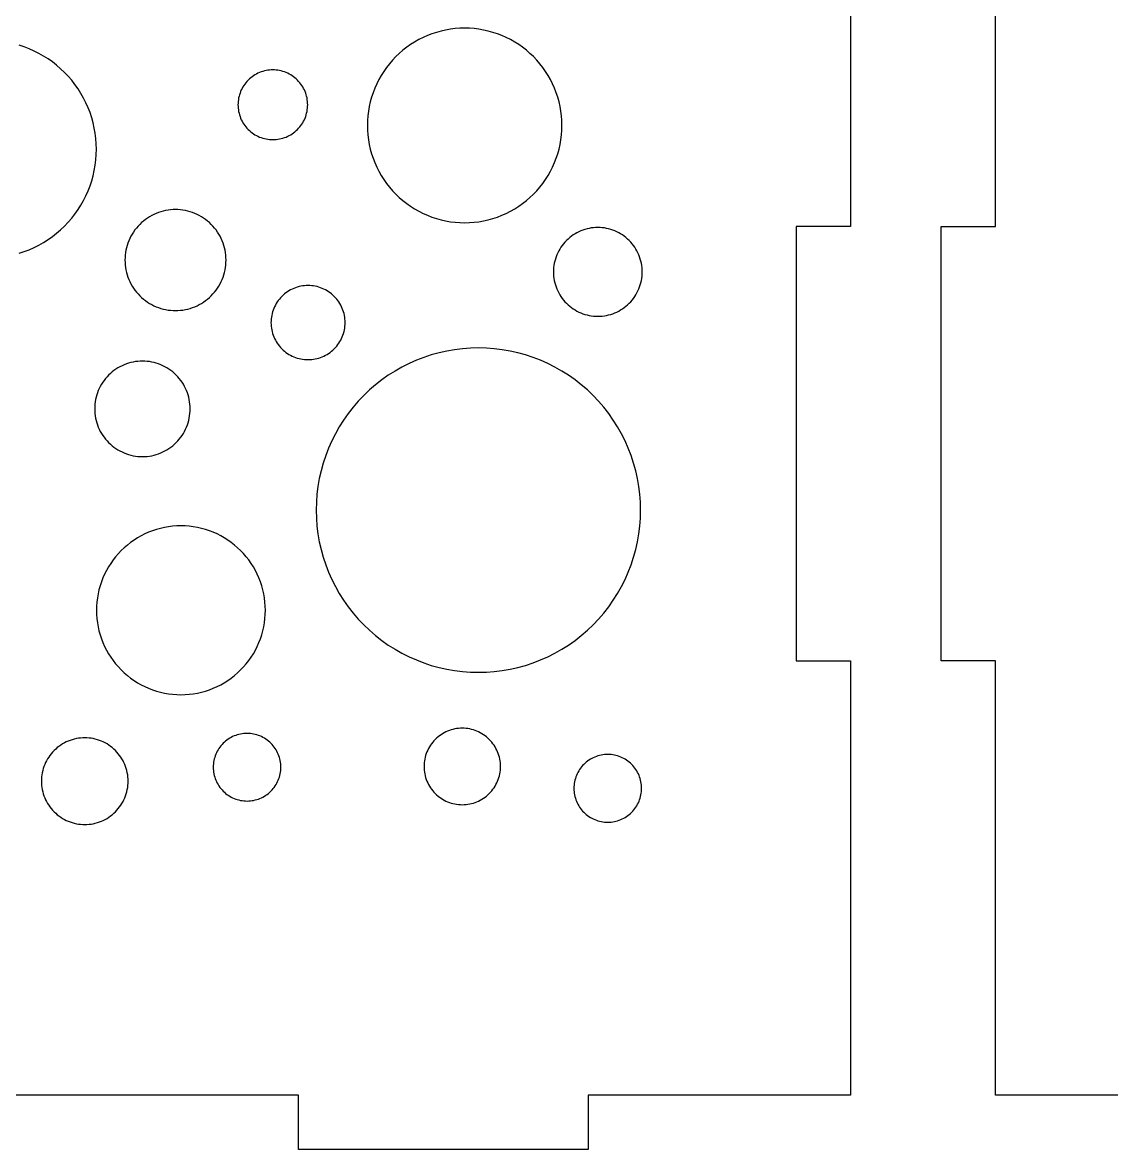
# Model space of a CAD drawing. Header units: millimetres. Extents: x 0 to 375, y -237 to 0.
# Drawn here: x 139.2 to 199.4, y -126 to -63.7 of the extents above; entities that cross this region are included whole.
import ezdxf

# ---------------------------------------------------------------- set-up
doc = ezdxf.new("R2010")
doc.units = ezdxf.units.MM
doc.layers.add('CUT', color=1, linetype='Continuous')

msp = doc.modelspace()

# ---------------------------------------------------------------- linework, layer by layer
at = {"layer": 'CUT'}
for points in [[(204.5, -123), (193, -123), (193, -99), (190, -99), (190, -75), (193, -75), (193, -51), (190, -51), (190, -27), (193, -27), (193, -3), (204.5, -3)], [(185, -51), (185, -75), (182, -75), (182, -99), (185, -99), (185, -123), (182, -123), (170.5, -123), (170.5, -126), (154.5, -126), (154.5, -123), (125.5, -123), (125.5, -126), (109.5, -126), (109.5, -123), (98, -123), (98, -123), (95, -123), (95, -99), (98, -99), (98, -75), (95, -75), (95, -51)], [(139.065, -76.474), (139.345, -76.382), (139.62, -76.276), (139.89, -76.156), (140.153, -76.024), (140.409, -75.878), (140.658, -75.721), (140.899, -75.551), (141.132, -75.37), (141.355, -75.177), (141.569, -74.974), (141.772, -74.76), (141.964, -74.537), (142.146, -74.305), (142.315, -74.064), (142.473, -73.815), (142.618, -73.558), (142.751, -73.295), (142.87, -73.026), (142.976, -72.751), (143.069, -72.471), (143.148, -72.187), (143.148, -72.187), (143.212, -71.899), (143.262, -71.609), (143.299, -71.316), (143.32, -71.022), (143.327, -70.727), (143.32, -70.433), (143.299, -70.139), (143.262, -69.846), (143.212, -69.556), (143.148, -69.268), (143.069, -68.984), (142.976, -68.704), (142.87, -68.429), (142.751, -68.16), (142.618, -67.896), (142.473, -67.64), (142.315, -67.391), (142.146, -67.15), (141.964, -66.918), (141.772, -66.694), (141.569, -66.481), (141.355, -66.278), (141.132, -66.085), (140.899, -65.904), (140.658, -65.734), (140.409, -65.576), (140.153, -65.431), (139.89, -65.299), (139.62, -65.179), (139.345, -65.073), (139.065, -64.981)]]:
    msp.add_lwpolyline(points, dxfattribs=at)
for points in [[(168.949, -70.46), (168.994, -70.2), (169.026, -69.938), (169.045, -69.675), (169.052, -69.411), (169.045, -69.147), (169.026, -68.884), (168.994, -68.622), (168.949, -68.362), (168.891, -68.105), (168.82, -67.851), (168.738, -67.6), (168.643, -67.354), (168.536, -67.113), (168.417, -66.877), (168.287, -66.647), (168.146, -66.424), (167.994, -66.209), (167.832, -66.001), (167.659, -65.801), (167.477, -65.61), (167.286, -65.428), (167.086, -65.255), (166.878, -65.093), (166.663, -64.941), (166.44, -64.8), (166.21, -64.67), (165.974, -64.551), (165.733, -64.444), (165.487, -64.349), (165.236, -64.266), (164.982, -64.196), (164.725, -64.138), (164.465, -64.093), (164.203, -64.061), (163.94, -64.041), (163.676, -64.035), (163.412, -64.041), (163.149, -64.061), (162.887, -64.093), (162.627, -64.138), (162.37, -64.196), (162.115, -64.266), (161.865, -64.349), (161.618, -64.444), (161.377, -64.551), (161.142, -64.67), (160.912, -64.8), (160.689, -64.941), (160.473, -65.093), (160.265, -65.255), (160.065, -65.428), (159.874, -65.61), (159.692, -65.801), (159.52, -66.001), (159.358, -66.209), (159.206, -66.424), (159.065, -66.647), (158.934, -66.877), (158.816, -67.113), (158.709, -67.354), (158.614, -67.6), (158.531, -67.851), (158.461, -68.105), (158.403, -68.362), (158.358, -68.622), (158.326, -68.884), (158.306, -69.147), (158.3, -69.411), (158.306, -69.675), (158.326, -69.938), (158.358, -70.2), (158.403, -70.46), (158.461, -70.717), (158.531, -70.972), (158.614, -71.222), (158.709, -71.468), (158.816, -71.71), (158.934, -71.945), (159.065, -72.175), (159.206, -72.398), (159.358, -72.614), (159.52, -72.822), (159.692, -73.022), (159.874, -73.213), (160.065, -73.395), (160.265, -73.567), (160.473, -73.729), (160.689, -73.881), (160.912, -74.022), (161.142, -74.152), (161.377, -74.271), (161.618, -74.378), (161.865, -74.473), (162.115, -74.556), (162.37, -74.626), (162.627, -74.684), (162.887, -74.729), (163.149, -74.761), (163.412, -74.781), (163.676, -74.787), (163.94, -74.781), (164.203, -74.761), (164.465, -74.729), (164.725, -74.684), (164.982, -74.626), (165.236, -74.556), (165.487, -74.473), (165.733, -74.378), (165.974, -74.271), (166.21, -74.152), (166.44, -74.022), (166.663, -73.881), (166.878, -73.729), (167.086, -73.567), (167.286, -73.395), (167.477, -73.213), (167.659, -73.022), (167.832, -72.822), (167.994, -72.614), (168.146, -72.398), (168.287, -72.175), (168.417, -71.945), (168.536, -71.71), (168.643, -71.468), (168.738, -71.222), (168.82, -70.972), (168.891, -70.717), (168.949, -70.46)], [(154.947, -68.738), (154.967, -68.646), (154.983, -68.553), (154.995, -68.459), (155.002, -68.365), (155.004, -68.27), (155.002, -68.176), (154.995, -68.081), (154.983, -67.988), (154.967, -67.894), (154.947, -67.802), (154.921, -67.711), (154.892, -67.621), (154.858, -67.533), (154.819, -67.447), (154.777, -67.362), (154.73, -67.28), (154.68, -67.2), (154.625, -67.123), (154.567, -67.048), (154.505, -66.976), (154.44, -66.908), (154.372, -66.843), (154.3, -66.781), (154.225, -66.723), (154.148, -66.668), (154.068, -66.618), (153.986, -66.571), (153.901, -66.529), (153.815, -66.49), (153.727, -66.456), (153.637, -66.427), (153.546, -66.401), (153.454, -66.381), (153.36, -66.365), (153.267, -66.353), (153.172, -66.346), (153.078, -66.344), (152.983, -66.346), (152.889, -66.353), (152.795, -66.365), (152.702, -66.381), (152.61, -66.401), (152.518, -66.427), (152.429, -66.456), (152.34, -66.49), (152.254, -66.529), (152.17, -66.571), (152.087, -66.618), (152.007, -66.668), (151.93, -66.723), (151.856, -66.781), (151.784, -66.843), (151.715, -66.908), (151.65, -66.976), (151.589, -67.048), (151.53, -67.123), (151.476, -67.2), (151.425, -67.28), (151.379, -67.362), (151.336, -67.447), (151.298, -67.533), (151.264, -67.621), (151.234, -67.711), (151.209, -67.802), (151.188, -67.894), (151.172, -67.988), (151.16, -68.081), (151.154, -68.176), (151.151, -68.27), (151.154, -68.365), (151.16, -68.459), (151.172, -68.553), (151.188, -68.646), (151.209, -68.738), (151.234, -68.829), (151.264, -68.919), (151.298, -69.007), (151.336, -69.094), (151.379, -69.178), (151.425, -69.261), (151.476, -69.341), (151.53, -69.418), (151.589, -69.492), (151.65, -69.564), (151.715, -69.632), (151.784, -69.698), (151.856, -69.759), (151.93, -69.818), (152.007, -69.872), (152.087, -69.923), (152.17, -69.969), (152.254, -70.012), (152.34, -70.05), (152.429, -70.084), (152.518, -70.114), (152.61, -70.139), (152.702, -70.16), (152.795, -70.176), (152.889, -70.187), (152.983, -70.194), (153.078, -70.197), (153.172, -70.194), (153.267, -70.187), (153.36, -70.176), (153.454, -70.16), (153.546, -70.139), (153.637, -70.114), (153.727, -70.084), (153.815, -70.05), (153.901, -70.012), (153.986, -69.969), (154.068, -69.923), (154.148, -69.872), (154.225, -69.818), (154.3, -69.759), (154.372, -69.698), (154.44, -69.632), (154.505, -69.564), (154.567, -69.492), (154.625, -69.418), (154.68, -69.341), (154.73, -69.261), (154.777, -69.178), (154.819, -69.094), (154.858, -69.007), (154.892, -68.919), (154.921, -68.829), (154.947, -68.738)], [(150.407, -77.529), (150.437, -77.395), (150.461, -77.26), (150.478, -77.124), (150.488, -76.988), (150.491, -76.851), (150.488, -76.714), (150.478, -76.577), (150.461, -76.441), (150.437, -76.306), (150.407, -76.173), (150.371, -76.041), (150.328, -75.91), (150.278, -75.783), (150.223, -75.657), (150.161, -75.535), (150.094, -75.416), (150.021, -75.3), (149.942, -75.188), (149.857, -75.08), (149.768, -74.976), (149.673, -74.877), (149.574, -74.783), (149.471, -74.693), (149.363, -74.609), (149.251, -74.53), (149.135, -74.457), (149.016, -74.389), (148.893, -74.328), (148.768, -74.272), (148.64, -74.223), (148.51, -74.18), (148.378, -74.143), (148.244, -74.113), (148.109, -74.09), (147.974, -74.073), (147.837, -74.063), (147.7, -74.06), (147.563, -74.063), (147.426, -74.073), (147.29, -74.09), (147.155, -74.113), (147.022, -74.143), (146.89, -74.18), (146.76, -74.223), (146.632, -74.272), (146.507, -74.328), (146.384, -74.389), (146.265, -74.457), (146.149, -74.53), (146.037, -74.609), (145.929, -74.693), (145.826, -74.783), (145.726, -74.877), (145.632, -74.976), (145.542, -75.08), (145.458, -75.188), (145.379, -75.3), (145.306, -75.416), (145.239, -75.535), (145.177, -75.657), (145.121, -75.783), (145.072, -75.91), (145.029, -76.041), (144.993, -76.173), (144.963, -76.306), (144.939, -76.441), (144.922, -76.577), (144.912, -76.714), (144.909, -76.851), (144.912, -76.988), (144.922, -77.124), (144.939, -77.26), (144.963, -77.395), (144.993, -77.529), (145.029, -77.661), (145.072, -77.791), (145.121, -77.919), (145.177, -78.044), (145.239, -78.166), (145.306, -78.286), (145.379, -78.401), (145.458, -78.513), (145.542, -78.621), (145.632, -78.725), (145.726, -78.824), (145.826, -78.919), (145.929, -79.008), (146.037, -79.092), (146.149, -79.171), (146.265, -79.245), (146.384, -79.312), (146.507, -79.374), (146.632, -79.429), (146.76, -79.479), (146.89, -79.522), (147.022, -79.558), (147.155, -79.588), (147.29, -79.611), (147.426, -79.628), (147.563, -79.638), (147.7, -79.642), (147.837, -79.638), (147.974, -79.628), (148.109, -79.611), (148.244, -79.588), (148.378, -79.558), (148.51, -79.522), (148.64, -79.479), (148.768, -79.429), (148.893, -79.374), (149.016, -79.312), (149.135, -79.245), (149.251, -79.171), (149.363, -79.092), (149.471, -79.008), (149.574, -78.919), (149.673, -78.824), (149.768, -78.725), (149.857, -78.621), (149.942, -78.513), (150.021, -78.401), (150.094, -78.286), (150.161, -78.166), (150.223, -78.044), (150.278, -77.919), (150.328, -77.791), (150.371, -77.661), (150.407, -77.529)], [(173.414, -78.101), (173.441, -77.983), (173.461, -77.865), (173.476, -77.745), (173.485, -77.625), (173.488, -77.505), (173.485, -77.385), (173.476, -77.264), (173.461, -77.145), (173.441, -77.026), (173.414, -76.909), (173.382, -76.793), (173.345, -76.678), (173.301, -76.566), (173.252, -76.456), (173.198, -76.348), (173.139, -76.244), (173.075, -76.142), (173.005, -76.044), (172.931, -75.949), (172.853, -75.857), (172.769, -75.77), (172.682, -75.687), (172.591, -75.609), (172.496, -75.535), (172.398, -75.465), (172.296, -75.401), (172.191, -75.341), (172.084, -75.287), (171.974, -75.239), (171.861, -75.195), (171.747, -75.157), (171.631, -75.125), (171.513, -75.099), (171.395, -75.078), (171.275, -75.064), (171.155, -75.055), (171.035, -75.052), (170.915, -75.055), (170.794, -75.064), (170.675, -75.078), (170.556, -75.099), (170.439, -75.125), (170.323, -75.157), (170.208, -75.195), (170.096, -75.239), (169.986, -75.287), (169.879, -75.341), (169.774, -75.401), (169.672, -75.465), (169.574, -75.535), (169.479, -75.609), (169.387, -75.687), (169.3, -75.77), (169.217, -75.857), (169.139, -75.949), (169.065, -76.044), (168.995, -76.142), (168.931, -76.244), (168.871, -76.348), (168.817, -76.456), (168.769, -76.566), (168.725, -76.678), (168.687, -76.793), (168.655, -76.909), (168.629, -77.026), (168.608, -77.145), (168.594, -77.264), (168.585, -77.385), (168.582, -77.505), (168.585, -77.625), (168.594, -77.745), (168.608, -77.865), (168.629, -77.983), (168.655, -78.101), (168.687, -78.217), (168.725, -78.331), (168.769, -78.444), (168.817, -78.554), (168.871, -78.661), (168.931, -78.766), (168.995, -78.868), (169.065, -78.966), (169.139, -79.061), (169.217, -79.152), (169.3, -79.239), (169.387, -79.322), (169.479, -79.401), (169.574, -79.475), (169.672, -79.545), (169.774, -79.609), (169.879, -79.668), (169.986, -79.722), (170.096, -79.771), (170.208, -79.815), (170.323, -79.852), (170.439, -79.884), (170.556, -79.911), (170.675, -79.931), (170.794, -79.946), (170.915, -79.955), (171.035, -79.958), (171.155, -79.955), (171.275, -79.946), (171.395, -79.931), (171.513, -79.911), (171.631, -79.884), (171.747, -79.852), (171.861, -79.815), (171.974, -79.771), (172.084, -79.722), (172.191, -79.668), (172.296, -79.609), (172.398, -79.545), (172.496, -79.475), (172.591, -79.401), (172.682, -79.322), (172.769, -79.239), (172.853, -79.152), (172.931, -79.061), (173.005, -78.966), (173.075, -78.868), (173.139, -78.766), (173.198, -78.661), (173.252, -78.554), (173.301, -78.444), (173.345, -78.331), (173.382, -78.217), (173.414, -78.101)], [(157.01, -80.803), (157.032, -80.705), (157.049, -80.605), (157.062, -80.506), (157.069, -80.405), (157.072, -80.305), (157.069, -80.204), (157.062, -80.104), (157.049, -80.004), (157.032, -79.905), (157.01, -79.807), (156.983, -79.71), (156.952, -79.615), (156.916, -79.521), (156.875, -79.429), (156.83, -79.339), (156.78, -79.252), (156.726, -79.167), (156.668, -79.085), (156.607, -79.006), (156.541, -78.929), (156.472, -78.857), (156.399, -78.787), (156.323, -78.722), (156.243, -78.66), (156.161, -78.602), (156.076, -78.548), (155.989, -78.499), (155.899, -78.453), (155.807, -78.413), (155.713, -78.376), (155.618, -78.345), (155.521, -78.318), (155.423, -78.296), (155.324, -78.279), (155.224, -78.267), (155.124, -78.259), (155.023, -78.257), (154.923, -78.259), (154.823, -78.267), (154.723, -78.279), (154.624, -78.296), (154.526, -78.318), (154.429, -78.345), (154.333, -78.376), (154.24, -78.413), (154.148, -78.453), (154.058, -78.499), (153.97, -78.548), (153.885, -78.602), (153.803, -78.66), (153.724, -78.722), (153.648, -78.787), (153.575, -78.857), (153.506, -78.929), (153.44, -79.006), (153.378, -79.085), (153.32, -79.167), (153.267, -79.252), (153.217, -79.339), (153.172, -79.429), (153.131, -79.521), (153.095, -79.615), (153.063, -79.71), (153.037, -79.807), (153.014, -79.905), (152.997, -80.004), (152.985, -80.104), (152.978, -80.204), (152.975, -80.305), (152.978, -80.405), (152.985, -80.506), (152.997, -80.605), (153.014, -80.705), (153.037, -80.803), (153.063, -80.9), (153.095, -80.995), (153.131, -81.089), (153.172, -81.181), (153.217, -81.27), (153.267, -81.358), (153.32, -81.443), (153.378, -81.525), (153.44, -81.604), (153.506, -81.68), (153.575, -81.753), (153.648, -81.823), (153.724, -81.888), (153.803, -81.95), (153.885, -82.008), (153.97, -82.062), (154.058, -82.111), (154.148, -82.156), (154.24, -82.197), (154.333, -82.233), (154.429, -82.265), (154.526, -82.292), (154.624, -82.314), (154.723, -82.331), (154.823, -82.343), (154.923, -82.351), (155.023, -82.353), (155.124, -82.351), (155.224, -82.343), (155.324, -82.331), (155.423, -82.314), (155.521, -82.292), (155.618, -82.265), (155.713, -82.233), (155.807, -82.197), (155.899, -82.156), (155.989, -82.111), (156.076, -82.062), (156.161, -82.008), (156.243, -81.95), (156.323, -81.888), (156.399, -81.823), (156.472, -81.753), (156.541, -81.68), (156.607, -81.604), (156.668, -81.525), (156.726, -81.443), (156.78, -81.358), (156.83, -81.27), (156.875, -81.181), (156.916, -81.089), (156.952, -80.995), (156.983, -80.9), (157.01, -80.803)], [(173.227, -92.419), (173.303, -91.986), (173.357, -91.549), (173.389, -91.11), (173.4, -90.67), (173.389, -90.231), (173.357, -89.792), (173.303, -89.355), (173.227, -88.922), (173.131, -88.493), (173.014, -88.069), (172.876, -87.651), (172.717, -87.24), (172.539, -86.838), (172.341, -86.445), (172.125, -86.063), (171.889, -85.691), (171.636, -85.331), (171.365, -84.984), (171.078, -84.651), (170.775, -84.333), (170.456, -84.029), (170.123, -83.742), (169.776, -83.471), (169.416, -83.218), (169.045, -82.983), (168.662, -82.766), (168.269, -82.568), (167.867, -82.39), (167.456, -82.232), (167.039, -82.094), (166.615, -81.976), (166.185, -81.88), (165.752, -81.805), (165.315, -81.751), (164.877, -81.718), (164.437, -81.708), (163.997, -81.718), (163.558, -81.751), (163.122, -81.805), (162.688, -81.88), (162.259, -81.976), (161.835, -82.094), (161.417, -82.232), (161.007, -82.39), (160.605, -82.568), (160.212, -82.766), (159.829, -82.983), (159.457, -83.218), (159.098, -83.471), (158.751, -83.742), (158.418, -84.029), (158.099, -84.333), (157.796, -84.651), (157.509, -84.984), (157.238, -85.331), (156.985, -85.691), (156.749, -86.063), (156.532, -86.445), (156.335, -86.838), (156.156, -87.24), (155.998, -87.651), (155.86, -88.069), (155.743, -88.493), (155.646, -88.922), (155.571, -89.355), (155.517, -89.792), (155.485, -90.231), (155.474, -90.67), (155.485, -91.11), (155.517, -91.549), (155.571, -91.986), (155.646, -92.419), (155.743, -92.848), (155.86, -93.272), (155.998, -93.69), (156.156, -94.1), (156.335, -94.502), (156.532, -94.895), (156.749, -95.278), (156.985, -95.65), (157.238, -96.01), (157.509, -96.356), (157.796, -96.689), (158.099, -97.008), (158.418, -97.311), (158.751, -97.599), (159.098, -97.869), (159.457, -98.123), (159.829, -98.358), (160.212, -98.575), (160.605, -98.773), (161.007, -98.951), (161.417, -99.109), (161.835, -99.247), (162.259, -99.365), (162.688, -99.461), (163.122, -99.536), (163.558, -99.59), (163.997, -99.622), (164.437, -99.633), (164.877, -99.622), (165.315, -99.59), (165.752, -99.536), (166.185, -99.461), (166.615, -99.365), (167.039, -99.247), (167.456, -99.109), (167.867, -98.951), (168.269, -98.773), (168.662, -98.575), (169.045, -98.358), (169.416, -98.123), (169.776, -97.869), (170.123, -97.599), (170.456, -97.311), (170.775, -97.008), (171.078, -96.689), (171.365, -96.356), (171.636, -96.01), (171.889, -95.65), (172.125, -95.278), (172.341, -94.895), (172.539, -94.502), (172.717, -94.1), (172.876, -93.69), (173.014, -93.272), (173.131, -92.848), (173.227, -92.419)], [(148.46, -85.587), (148.482, -85.46), (148.498, -85.331), (148.507, -85.202), (148.51, -85.073), (148.507, -84.943), (148.498, -84.814), (148.482, -84.686), (148.46, -84.558), (148.431, -84.432), (148.397, -84.307), (148.356, -84.184), (148.309, -84.063), (148.257, -83.945), (148.199, -83.829), (148.135, -83.717), (148.066, -83.607), (147.991, -83.501), (147.911, -83.399), (147.827, -83.301), (147.738, -83.208), (147.644, -83.118), (147.546, -83.034), (147.444, -82.954), (147.338, -82.88), (147.229, -82.81), (147.116, -82.746), (147, -82.688), (146.882, -82.636), (146.761, -82.589), (146.638, -82.549), (146.513, -82.514), (146.387, -82.486), (146.259, -82.464), (146.131, -82.448), (146.002, -82.438), (145.872, -82.435), (145.743, -82.438), (145.614, -82.448), (145.485, -82.464), (145.358, -82.486), (145.231, -82.514), (145.107, -82.549), (144.984, -82.589), (144.863, -82.636), (144.745, -82.688), (144.629, -82.746), (144.516, -82.81), (144.407, -82.88), (144.301, -82.954), (144.199, -83.034), (144.101, -83.118), (144.007, -83.208), (143.918, -83.301), (143.833, -83.399), (143.754, -83.501), (143.679, -83.607), (143.61, -83.717), (143.546, -83.829), (143.488, -83.945), (143.435, -84.063), (143.389, -84.184), (143.348, -84.307), (143.314, -84.432), (143.285, -84.558), (143.263, -84.686), (143.247, -84.814), (143.238, -84.943), (143.235, -85.073), (143.238, -85.202), (143.247, -85.331), (143.263, -85.46), (143.285, -85.587), (143.314, -85.714), (143.348, -85.839), (143.389, -85.961), (143.435, -86.082), (143.488, -86.201), (143.546, -86.316), (143.61, -86.429), (143.679, -86.538), (143.754, -86.644), (143.833, -86.746), (143.918, -86.844), (144.007, -86.938), (144.101, -87.027), (144.199, -87.112), (144.301, -87.191), (144.407, -87.266), (144.516, -87.335), (144.629, -87.399), (144.745, -87.457), (144.863, -87.51), (144.984, -87.556), (145.107, -87.597), (145.231, -87.632), (145.358, -87.66), (145.485, -87.682), (145.614, -87.698), (145.743, -87.707), (145.872, -87.711), (146.002, -87.707), (146.131, -87.698), (146.259, -87.682), (146.387, -87.66), (146.513, -87.632), (146.638, -87.597), (146.761, -87.556), (146.882, -87.51), (147, -87.457), (147.116, -87.399), (147.229, -87.335), (147.338, -87.266), (147.444, -87.191), (147.546, -87.112), (147.644, -87.027), (147.738, -86.938), (147.827, -86.844), (147.911, -86.746), (147.991, -86.644), (148.066, -86.538), (148.135, -86.429), (148.199, -86.316), (148.257, -86.201), (148.309, -86.082), (148.356, -85.961), (148.397, -85.839), (148.431, -85.714), (148.46, -85.587)], [(152.526, -97.338), (152.576, -97.115), (152.615, -96.889), (152.643, -96.662), (152.66, -96.433), (152.666, -96.204), (152.66, -95.975), (152.643, -95.747), (152.615, -95.52), (152.576, -95.294), (152.526, -95.071), (152.465, -94.85), (152.393, -94.632), (152.31, -94.419), (152.218, -94.209), (152.115, -94.005), (152.002, -93.805), (151.879, -93.612), (151.747, -93.425), (151.606, -93.244), (151.457, -93.071), (151.299, -92.905), (151.133, -92.747), (150.96, -92.597), (150.779, -92.456), (150.592, -92.325), (150.398, -92.202), (150.199, -92.089), (149.994, -91.986), (149.785, -91.893), (149.571, -91.811), (149.354, -91.739), (149.133, -91.678), (148.91, -91.628), (148.684, -91.589), (148.457, -91.561), (148.228, -91.544), (147.999, -91.538), (147.77, -91.544), (147.542, -91.561), (147.315, -91.589), (147.089, -91.628), (146.866, -91.678), (146.645, -91.739), (146.427, -91.811), (146.214, -91.893), (146.004, -91.986), (145.8, -92.089), (145.601, -92.202), (145.407, -92.325), (145.22, -92.456), (145.039, -92.597), (144.866, -92.747), (144.7, -92.905), (144.542, -93.071), (144.392, -93.244), (144.251, -93.425), (144.12, -93.612), (143.997, -93.805), (143.884, -94.005), (143.781, -94.209), (143.688, -94.419), (143.606, -94.632), (143.534, -94.85), (143.473, -95.071), (143.423, -95.294), (143.384, -95.52), (143.356, -95.747), (143.339, -95.975), (143.333, -96.204), (143.339, -96.433), (143.356, -96.662), (143.384, -96.889), (143.423, -97.115), (143.473, -97.338), (143.534, -97.559), (143.606, -97.776), (143.688, -97.99), (143.781, -98.199), (143.884, -98.404), (143.997, -98.603), (144.12, -98.797), (144.251, -98.984), (144.392, -99.164), (144.542, -99.338), (144.7, -99.504), (144.866, -99.662), (145.039, -99.811), (145.22, -99.952), (145.407, -100.084), (145.601, -100.207), (145.8, -100.319), (146.004, -100.422), (146.214, -100.515), (146.427, -100.598), (146.645, -100.67), (146.866, -100.731), (147.089, -100.781), (147.315, -100.82), (147.542, -100.848), (147.77, -100.865), (147.999, -100.87), (148.228, -100.865), (148.457, -100.848), (148.684, -100.82), (148.91, -100.781), (149.133, -100.731), (149.354, -100.67), (149.571, -100.598), (149.785, -100.515), (149.994, -100.422), (150.199, -100.319), (150.398, -100.207), (150.592, -100.084), (150.779, -99.952), (150.96, -99.811), (151.133, -99.662), (151.299, -99.504), (151.457, -99.338), (151.606, -99.164), (151.747, -98.984), (151.879, -98.797), (152.002, -98.603), (152.115, -98.404), (152.218, -98.199), (152.31, -97.99), (152.393, -97.776), (152.465, -97.559), (152.526, -97.338)], [(165.595, -105.349), (165.617, -105.248), (165.635, -105.145), (165.648, -105.043), (165.655, -104.939), (165.658, -104.835), (165.655, -104.732), (165.648, -104.628), (165.635, -104.525), (165.617, -104.423), (165.595, -104.322), (165.567, -104.222), (165.534, -104.123), (165.497, -104.027), (165.455, -103.932), (165.408, -103.839), (165.357, -103.749), (165.302, -103.661), (165.242, -103.576), (165.178, -103.495), (165.11, -103.416), (165.039, -103.341), (164.964, -103.27), (164.885, -103.202), (164.803, -103.138), (164.719, -103.078), (164.631, -103.023), (164.541, -102.972), (164.448, -102.925), (164.353, -102.883), (164.257, -102.846), (164.158, -102.813), (164.058, -102.785), (163.957, -102.763), (163.855, -102.745), (163.752, -102.732), (163.648, -102.725), (163.545, -102.722), (163.441, -102.725), (163.337, -102.732), (163.234, -102.745), (163.132, -102.763), (163.031, -102.785), (162.931, -102.813), (162.833, -102.846), (162.736, -102.883), (162.641, -102.925), (162.548, -102.972), (162.458, -103.023), (162.37, -103.078), (162.286, -103.138), (162.204, -103.202), (162.125, -103.27), (162.05, -103.341), (161.979, -103.416), (161.911, -103.495), (161.847, -103.576), (161.787, -103.661), (161.732, -103.749), (161.681, -103.839), (161.634, -103.932), (161.592, -104.027), (161.555, -104.123), (161.522, -104.222), (161.495, -104.322), (161.472, -104.423), (161.454, -104.525), (161.441, -104.628), (161.434, -104.732), (161.431, -104.835), (161.434, -104.939), (161.441, -105.043), (161.454, -105.145), (161.472, -105.248), (161.495, -105.349), (161.522, -105.449), (161.555, -105.547), (161.592, -105.644), (161.634, -105.739), (161.681, -105.832), (161.732, -105.922), (161.787, -106.009), (161.847, -106.094), (161.911, -106.176), (161.979, -106.255), (162.05, -106.33), (162.125, -106.401), (162.204, -106.469), (162.286, -106.533), (162.37, -106.593), (162.458, -106.648), (162.548, -106.699), (162.641, -106.746), (162.736, -106.788), (162.833, -106.825), (162.931, -106.858), (163.031, -106.885), (163.132, -106.908), (163.234, -106.926), (163.337, -106.939), (163.441, -106.946), (163.545, -106.949), (163.648, -106.946), (163.752, -106.939), (163.855, -106.926), (163.957, -106.908), (164.058, -106.885), (164.158, -106.858), (164.257, -106.825), (164.353, -106.788), (164.448, -106.746), (164.541, -106.699), (164.631, -106.648), (164.719, -106.593), (164.803, -106.533), (164.885, -106.469), (164.964, -106.401), (165.039, -106.33), (165.11, -106.255), (165.178, -106.176), (165.242, -106.094), (165.302, -106.009), (165.357, -105.922), (165.408, -105.832), (165.455, -105.739), (165.497, -105.644), (165.534, -105.547), (165.567, -105.449), (165.595, -105.349)], [(145.012, -106.23), (145.038, -106.115), (145.058, -105.999), (145.072, -105.883), (145.081, -105.765), (145.084, -105.648), (145.081, -105.53), (145.072, -105.413), (145.058, -105.296), (145.038, -105.18), (145.012, -105.066), (144.98, -104.952), (144.944, -104.841), (144.901, -104.731), (144.854, -104.624), (144.801, -104.519), (144.743, -104.416), (144.68, -104.317), (144.612, -104.221), (144.54, -104.128), (144.463, -104.039), (144.382, -103.954), (144.297, -103.873), (144.208, -103.796), (144.115, -103.724), (144.019, -103.656), (143.92, -103.593), (143.817, -103.535), (143.712, -103.482), (143.605, -103.435), (143.495, -103.392), (143.383, -103.356), (143.27, -103.324), (143.155, -103.298), (143.04, -103.278), (142.923, -103.264), (142.806, -103.255), (142.688, -103.252), (142.571, -103.255), (142.453, -103.264), (142.337, -103.278), (142.221, -103.298), (142.106, -103.324), (141.993, -103.356), (141.881, -103.392), (141.771, -103.435), (141.664, -103.482), (141.559, -103.535), (141.457, -103.593), (141.357, -103.656), (141.261, -103.724), (141.169, -103.796), (141.079, -103.873), (140.994, -103.954), (140.913, -104.039), (140.836, -104.128), (140.764, -104.221), (140.696, -104.317), (140.634, -104.416), (140.576, -104.519), (140.523, -104.624), (140.475, -104.731), (140.433, -104.841), (140.396, -104.952), (140.365, -105.066), (140.339, -105.18), (140.319, -105.296), (140.304, -105.413), (140.296, -105.53), (140.293, -105.648), (140.296, -105.765), (140.304, -105.883), (140.319, -105.999), (140.339, -106.115), (140.365, -106.23), (140.396, -106.343), (140.433, -106.455), (140.475, -106.564), (140.523, -106.672), (140.576, -106.777), (140.634, -106.879), (140.696, -106.979), (140.764, -107.075), (140.836, -107.167), (140.913, -107.256), (140.994, -107.342), (141.079, -107.423), (141.169, -107.499), (141.261, -107.572), (141.357, -107.639), (141.457, -107.702), (141.559, -107.76), (141.664, -107.813), (141.771, -107.861), (141.881, -107.903), (141.993, -107.94), (142.106, -107.971), (142.221, -107.997), (142.337, -108.017), (142.453, -108.032), (142.571, -108.04), (142.688, -108.043), (142.806, -108.04), (142.923, -108.032), (143.04, -108.017), (143.155, -107.997), (143.27, -107.971), (143.383, -107.94), (143.495, -107.903), (143.605, -107.861), (143.712, -107.813), (143.817, -107.76), (143.92, -107.702), (144.019, -107.639), (144.115, -107.572), (144.208, -107.499), (144.297, -107.423), (144.382, -107.342), (144.463, -107.256), (144.54, -107.167), (144.612, -107.075), (144.68, -106.979), (144.743, -106.879), (144.801, -106.777), (144.854, -106.672), (144.901, -106.564), (144.944, -106.455), (144.98, -106.343), (145.012, -106.23)], [(153.465, -105.33), (153.485, -105.241), (153.501, -105.15), (153.512, -105.059), (153.519, -104.968), (153.521, -104.876), (153.519, -104.785), (153.512, -104.693), (153.501, -104.602), (153.485, -104.512), (153.465, -104.422), (153.441, -104.334), (153.412, -104.247), (153.379, -104.161), (153.342, -104.078), (153.301, -103.996), (153.256, -103.916), (153.207, -103.839), (153.154, -103.764), (153.097, -103.691), (153.038, -103.622), (152.974, -103.556), (152.908, -103.492), (152.839, -103.433), (152.766, -103.376), (152.691, -103.323), (152.614, -103.274), (152.534, -103.229), (152.452, -103.188), (152.368, -103.151), (152.283, -103.118), (152.196, -103.089), (152.108, -103.065), (152.018, -103.044), (151.928, -103.029), (151.837, -103.018), (151.745, -103.011), (151.654, -103.009), (151.562, -103.011), (151.471, -103.018), (151.38, -103.029), (151.289, -103.044), (151.2, -103.065), (151.112, -103.089), (151.025, -103.118), (150.939, -103.151), (150.855, -103.188), (150.773, -103.229), (150.694, -103.274), (150.616, -103.323), (150.541, -103.376), (150.469, -103.433), (150.4, -103.492), (150.333, -103.556), (150.27, -103.622), (150.21, -103.691), (150.154, -103.764), (150.101, -103.839), (150.052, -103.916), (150.007, -103.996), (149.965, -104.078), (149.928, -104.161), (149.895, -104.247), (149.867, -104.334), (149.842, -104.422), (149.822, -104.512), (149.806, -104.602), (149.795, -104.693), (149.788, -104.785), (149.786, -104.876), (149.788, -104.968), (149.795, -105.059), (149.806, -105.15), (149.822, -105.241), (149.842, -105.33), (149.867, -105.418), (149.895, -105.505), (149.928, -105.591), (149.965, -105.675), (150.007, -105.757), (150.052, -105.836), (150.101, -105.914), (150.154, -105.989), (150.21, -106.061), (150.27, -106.13), (150.333, -106.197), (150.4, -106.26), (150.469, -106.32), (150.541, -106.376), (150.616, -106.429), (150.694, -106.478), (150.773, -106.523), (150.855, -106.565), (150.939, -106.602), (151.025, -106.635), (151.112, -106.663), (151.2, -106.688), (151.289, -106.708), (151.38, -106.724), (151.471, -106.735), (151.562, -106.742), (151.654, -106.744), (151.745, -106.742), (151.837, -106.735), (151.928, -106.724), (152.018, -106.708), (152.108, -106.688), (152.196, -106.663), (152.283, -106.635), (152.368, -106.602), (152.452, -106.565), (152.534, -106.523), (152.614, -106.478), (152.691, -106.429), (152.766, -106.376), (152.839, -106.32), (152.908, -106.26), (152.974, -106.197), (153.038, -106.13), (153.097, -106.061), (153.154, -105.989), (153.207, -105.914), (153.256, -105.836), (153.301, -105.757), (153.342, -105.675), (153.379, -105.591), (153.412, -105.505), (153.441, -105.418), (153.465, -105.33)], [(173.42, -106.41), (173.436, -106.319), (173.447, -106.228), (173.454, -106.136), (173.456, -106.045), (173.454, -105.953), (173.447, -105.861), (173.436, -105.77), (173.42, -105.679), (173.4, -105.59), (173.375, -105.501), (173.346, -105.414), (173.313, -105.328), (173.276, -105.244), (173.235, -105.162), (173.189, -105.082), (173.14, -105.004), (173.087, -104.929), (173.031, -104.857), (172.971, -104.787), (172.907, -104.721), (172.841, -104.657), (172.771, -104.597), (172.699, -104.541), (172.624, -104.488), (172.546, -104.439), (172.466, -104.393), (172.384, -104.352), (172.3, -104.315), (172.214, -104.282), (172.127, -104.253), (172.038, -104.228), (171.949, -104.208), (171.858, -104.193), (171.767, -104.181), (171.675, -104.175), (171.584, -104.172), (171.492, -104.175), (171.4, -104.181), (171.309, -104.193), (171.218, -104.208), (171.129, -104.228), (171.04, -104.253), (170.953, -104.282), (170.867, -104.315), (170.783, -104.352), (170.701, -104.393), (170.621, -104.439), (170.543, -104.488), (170.468, -104.541), (170.396, -104.597), (170.326, -104.657), (170.26, -104.721), (170.196, -104.787), (170.136, -104.857), (170.08, -104.929), (170.027, -105.004), (169.978, -105.082), (169.932, -105.162), (169.891, -105.244), (169.854, -105.328), (169.821, -105.414), (169.792, -105.501), (169.767, -105.59), (169.747, -105.679), (169.732, -105.77), (169.72, -105.861), (169.714, -105.953), (169.711, -106.045), (169.714, -106.136), (169.72, -106.228), (169.732, -106.319), (169.747, -106.41), (169.767, -106.5), (169.792, -106.588), (169.821, -106.675), (169.854, -106.761), (169.891, -106.845), (169.932, -106.927), (169.978, -107.007), (170.027, -107.085), (170.08, -107.16), (170.136, -107.232), (170.196, -107.302), (170.26, -107.368), (170.326, -107.432), (170.396, -107.492), (170.468, -107.548), (170.543, -107.601), (170.621, -107.65), (170.701, -107.696), (170.783, -107.737), (170.867, -107.774), (170.953, -107.807), (171.04, -107.836), (171.129, -107.861), (171.218, -107.881), (171.309, -107.897), (171.4, -107.908), (171.492, -107.915), (171.584, -107.917), (171.675, -107.915), (171.767, -107.908), (171.858, -107.897), (171.949, -107.881), (172.038, -107.861), (172.127, -107.836), (172.214, -107.807), (172.3, -107.774), (172.384, -107.737), (172.466, -107.696), (172.546, -107.65), (172.624, -107.601), (172.699, -107.548), (172.771, -107.492), (172.841, -107.432), (172.907, -107.368), (172.971, -107.302), (173.031, -107.232), (173.087, -107.16), (173.14, -107.085), (173.189, -107.007), (173.235, -106.927), (173.276, -106.845), (173.313, -106.761), (173.346, -106.675), (173.375, -106.588), (173.4, -106.5), (173.42, -106.41)]]:
    msp.add_lwpolyline(points, close=True, dxfattribs=at)

doc.saveas('drawing.dxf')
